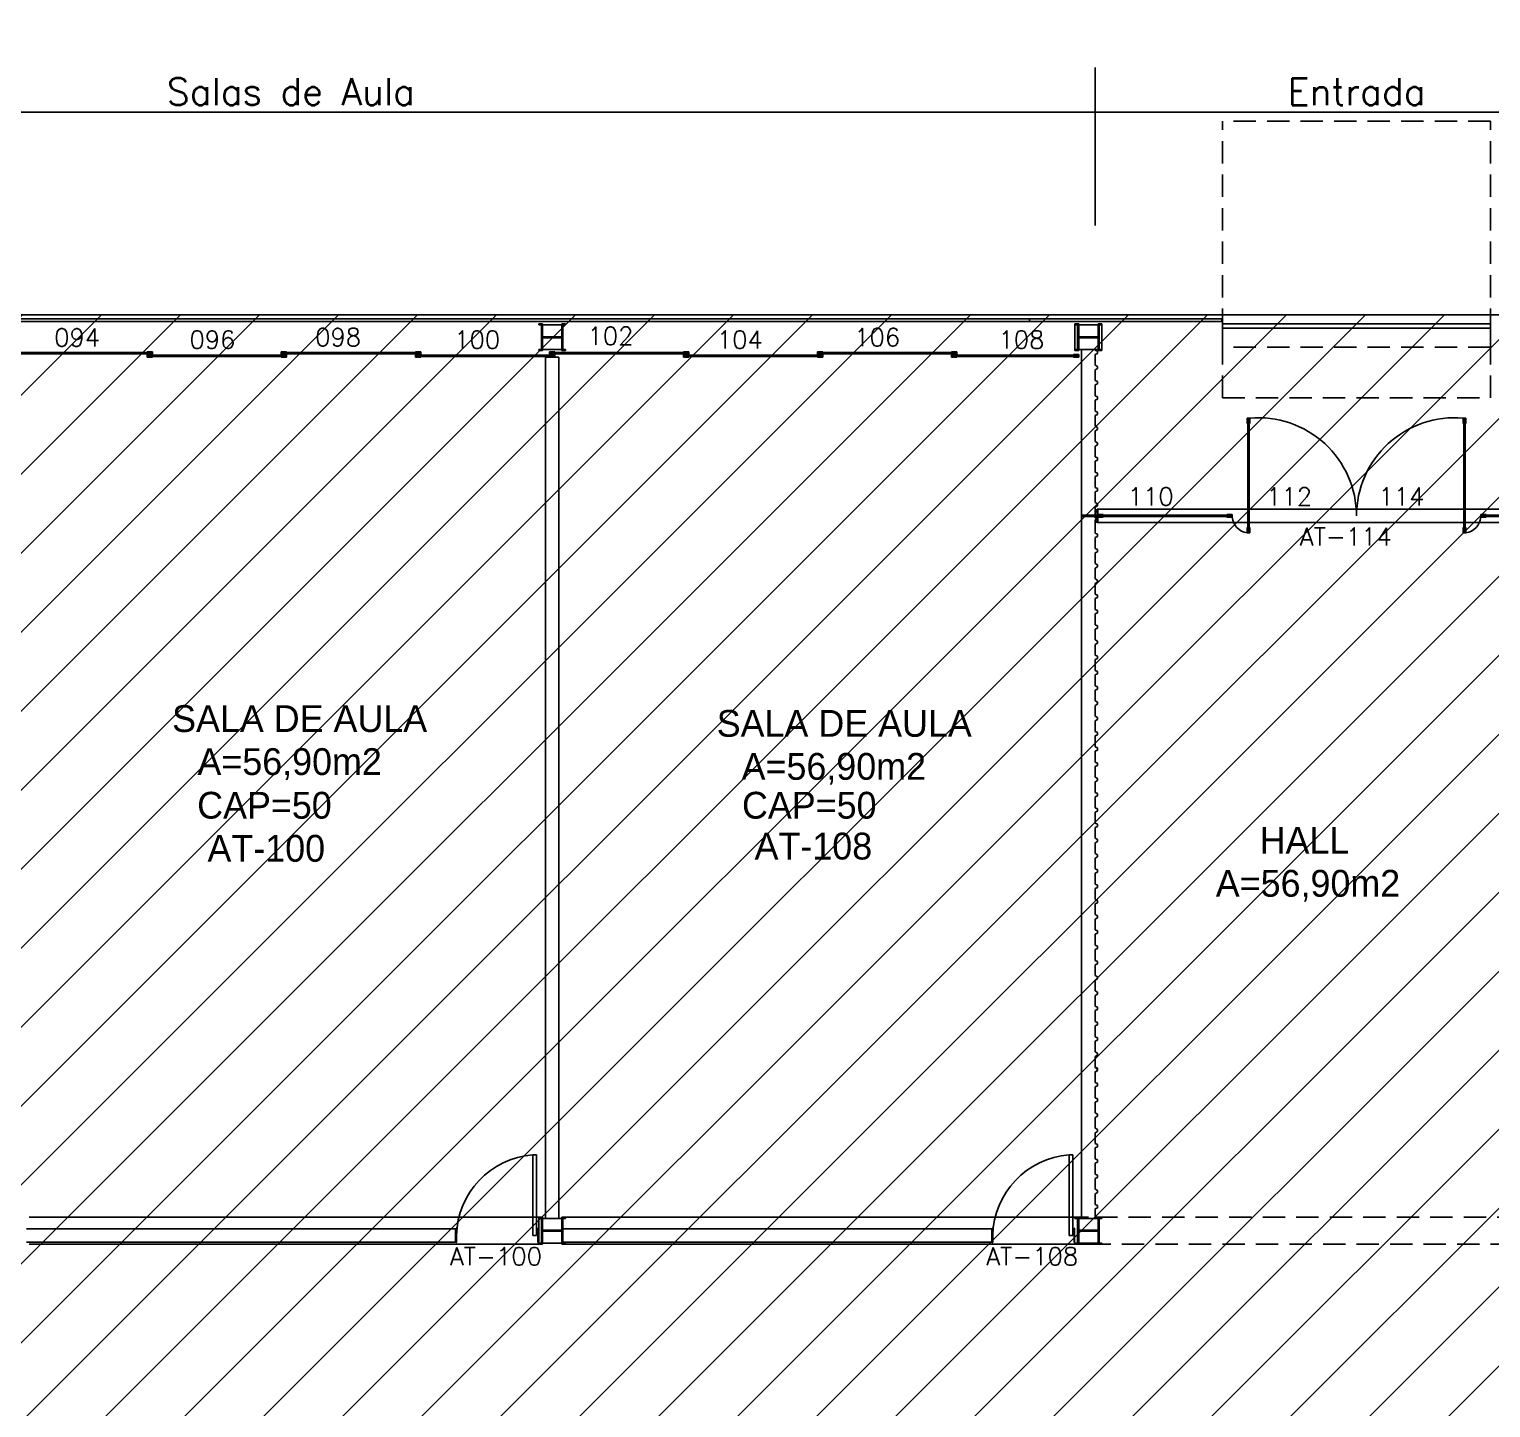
# Model space of a CAD drawing. Extents: x 966 to 1086, y 39 to 70.
# Drawn here: x 1034.94 to 1051.29, y 54.78 to 70.21 of the extents above; entities that cross this region are included whole.
import ezdxf
from ezdxf.enums import TextEntityAlignment as Align

# ---------------------------------------------------------------- set-up
doc = ezdxf.new("R2010")
doc.units = 0
doc.header["$LTSCALE"] = 0.5
doc.header["$MEASUREMENT"] = 0
doc.header["$PDMODE"] = 34
doc.header["$PDSIZE"] = 0.1
doc.linetypes.add('DASHED', pattern=[0.75, 0.5, -0.25])
doc.layers.get('0').update_dxf_attribs({"color": 3, "linetype": 'CONTINUOUS'})
doc.layers.get('DEFPOINTS').update_dxf_attribs({"linetype": 'CONTINUOUS'})
for name, color, linetype in [('3', 2, 'CONTINUOUS'), ('DIVISORIA', 1, 'CONTINUOUS'), ('ENDEREÇO', 2, 'CONTINUOUS'), ('MATRIZ', 2, 'CONTINUOUS'), ('MATRIZ-1', 1, 'CONTINUOUS'), ('NMOD', 2, 'CONTINUOUS'), ('PROJ', 1, 'DASHED'), ('TEXTO-CENTRO-CUSTO', 2, 'CONTINUOUS')]:
    doc.layers.add(name, color=color, linetype=linetype)
doc.styles.add('FONTE', font='FONTE.shx', dxfattribs={"height": 0.4})
doc.styles.add('ROMANS', font='simplex.shx', dxfattribs={"height": 0.3})
doc.styles.add('UNB-100', font='simplex.shx', dxfattribs={"height": 0.2})
doc.dimstyles.new('1', dxfattribs={"dimtxt": 0.3, "dimasz": 0.18, "dimexe": 0.5, "dimexo": 1, "dimgap": 0.08, "dimtad": 1, "dimdec": 4, "dimzin": 12, "dimdsep": 46, "dimtxsty": 'ROMANS', "dimblk1": 'NONE', "dimblk2": 'NONE', "dimsah": 1, "dimcen": 0, "dimclrd": 2, "dimclre": 2, "dimclrt": 2, "dimadec": 0, "dimazin": 0, "dimtfac": 1, "dimtdec": 4, "dimtofl": 0, "dimtmove": 2, "dimatfit": 3, "dimldrblk": 'NONE', "dimfxl": 0, "dimtolj": 1, "dimtzin": 4, "dimarcsym": 0})

# ---------------------------------------------------------------- blocks, each defined once
blk = doc.blocks.new('*D10')
at = {"color": 2, "linetype": 'ByBlock'}
for p, q in [((796.792, 160.257), (796.792, 162.027)), ((802.641, 160.257), (802.641, 162.027)), ((802.641, 161.527), (796.792, 161.527))]:
    blk.add_line(p, q, dxfattribs=at)
at = {"layer": 'DEFPOINTS', "color": 0, "linetype": 'ByBlock'}
for p in [(796.792, 161.527), (796.792, 159.257), (802.641, 159.257)]:
    blk.add_point(p, dxfattribs=at)
at = {"color": 2, "linetype": 'ByBlock', "insert": (799.717, 161.757), "char_height": 0.3, "attachment_point": 5, "style": 'ROMANS'}
blk.add_mtext('\\A1;Entrada', dxfattribs=at)
blk = doc.blocks.new('_NONE')
at = {"color": 0, "linetype": 'ByBlock'}
blk.add_circle((0, 0), 0.25, dxfattribs=at)
blk = doc.blocks.new('*D11')
at = {"color": 2, "linetype": 'ByBlock'}
for p, q in [((778.792, 160.257), (778.792, 162.027)), ((796.792, 160.257), (796.792, 162.027)), ((796.792, 161.527), (778.792, 161.527))]:
    blk.add_line(p, q, dxfattribs=at)
at = {"layer": 'DEFPOINTS', "color": 0, "linetype": 'ByBlock'}
for p in [(778.792, 161.527), (778.792, 159.257), (796.792, 159.257)]:
    blk.add_point(p, dxfattribs=at)
at = {"color": 2, "linetype": 'ByBlock', "insert": (787.792, 161.757), "char_height": 0.3, "attachment_point": 5, "style": 'ROMANS'}
blk.add_mtext('\\A1;Salas de Aula', dxfattribs=at)

msp = doc.modelspace()

# ---------------------------------------------------------------- hatches: boundary and pattern name
at = {"layer": 'DIVISORIA'}
h = msp.add_hatch(dxfattribs=at)
h.set_pattern_fill('ANSI31', color=256, scale=5, style=0)
h.paths.add_polyline_path([(965.64165, 67.0132), (965.64165, 42.5132), (1085.94106, 42.5132), (1085.94106, 67.0132)])

# ---------------------------------------------------------------- linework, layer by layer
msp.add_lwpolyline([(965.64165, 67.0132), (1085.94106, 67.0132), (1085.94106, 42.5132), (965.64165, 42.5132)], close=True)
at = {"layer": 'MATRIZ'}
for p, q in [((1046.71623, 56.90082), (1046.71623, 66.6252)), ((1040.71665, 66.53948), (1040.71665, 56.90082)), ((1040.71665, 66.53948), (1040.86665, 66.53948)), ((1040.86665, 66.53948), (1040.86665, 56.90082)), ((1040.57612, 57.61034), (1040.61612, 57.61034)), ((1040.57612, 56.71034), (1040.57612, 57.61034)), ((1040.61612, 57.61034), (1040.61612, 56.71034)), ((1046.57612, 57.61034), (1046.61612, 57.61034)), ((1046.57612, 56.71034), (1046.57612, 57.61034)), ((1046.61612, 57.61034), (1046.61612, 56.71034)), ((1040.64165, 56.91282), (1040.68365, 56.91282)), ((1040.64165, 56.90082), (1040.64165, 56.91282)), ((1040.68365, 56.91282), (1040.68365, 56.61282)), ((1040.89965, 56.91282), (1040.89965, 56.61282)), ((1040.89965, 56.91282), (1040.94165, 56.91282)), ((1040.94165, 56.90082), (1040.94165, 56.91282)), ((1046.64165, 56.90082), (1046.64165, 56.91282)), ((1046.64165, 56.91282), (1046.68365, 56.91282)), ((1046.68365, 56.91282), (1046.68365, 56.61282)), ((1039.71175, 56.78454), (1034.91165, 56.78454)), ((1039.71175, 56.78454), (1039.71175, 56.63454)), ((1039.71675, 56.79077), (1039.71675, 56.63077)), ((1039.71675, 56.79077), (1039.72175, 56.79077)), ((1039.72175, 56.79077), (1039.72175, 56.63077)), ((1040.63165, 56.79077), (1040.63665, 56.79077)), ((1040.63165, 56.79077), (1040.63165, 56.63077)), ((1040.63665, 56.79077), (1040.63665, 56.63077)), ((1040.64165, 56.90082), (1040.67165, 56.90082)), ((1040.64165, 56.90082), (1040.64165, 56.62482)), ((1040.67165, 56.90082), (1040.67165, 56.62482)), ((1040.68365, 56.90082), (1040.89965, 56.90082)), ((1040.68365, 56.76882), (1040.89965, 56.76882)), ((1040.68365, 56.75682), (1040.89965, 56.75682)), ((1040.91165, 56.90082), (1040.91165, 56.62482)), ((1040.91165, 56.90082), (1040.94165, 56.90082)), ((1040.91165, 56.78486), (1045.71175, 56.78486)), ((1045.71175, 56.78486), (1045.71175, 56.63486)), ((1045.71675, 56.79077), (1045.71675, 56.63077)), ((1045.71675, 56.79077), (1045.72175, 56.79077)), ((1045.72175, 56.79077), (1045.72175, 56.63077)), ((1046.63165, 56.79077), (1046.63665, 56.79077)), ((1046.63165, 56.79077), (1046.63165, 56.63077)), ((1046.63665, 56.79077), (1046.63665, 56.63077)), ((1046.64165, 56.90082), (1046.67165, 56.90082)), ((1046.67165, 56.90082), (1046.67165, 56.62482)), ((1046.68365, 56.90082), (1046.86675, 56.90082)), ((1046.68365, 56.76882), (1046.86675, 56.76882)), ((1046.68365, 56.75682), (1046.86675, 56.75682)), ((1039.71175, 56.63454), (1034.91165, 56.63454)), ((1039.71675, 56.63077), (1039.72175, 56.63077)), ((1040.61612, 56.71034), (1040.57612, 56.71034)), ((1040.63165, 56.63077), (1040.63665, 56.63077)), ((1040.64165, 56.61282), (1040.64165, 56.62482)), ((1040.67165, 56.62482), (1040.64165, 56.62482)), ((1040.68365, 56.61282), (1040.64165, 56.61282)), ((1040.68365, 56.62482), (1040.89965, 56.62482)), ((1040.94165, 56.61282), (1040.89965, 56.61282)), ((1040.91165, 56.63486), (1045.71175, 56.63486)), ((1040.94165, 56.62482), (1040.91165, 56.62482)), ((1040.94165, 56.61282), (1040.94165, 56.62482)), ((1045.71675, 56.63077), (1045.72175, 56.63077)), ((1046.61612, 56.71034), (1046.57612, 56.71034)), ((1046.63165, 56.63077), (1046.63665, 56.63077)), ((1046.67165, 56.62482), (1046.64165, 56.62482)), ((1046.64165, 56.61282), (1046.64165, 56.62482)), ((1046.68365, 56.61282), (1046.64165, 56.61282)), ((1046.68365, 56.62482), (1046.86675, 56.62482))]:
    msp.add_line(p, q, dxfattribs=at)
for centre in [(1040.64558, 56.68887), (1046.64558, 56.68887)]:
    msp.add_arc(centre, 0.92408, 94.310497, 178.642288, dxfattribs=at)
at = {"layer": 'MATRIZ-1'}
for p, q in [((1085.94106, 67.0132), (965.64165, 67.0132)), ((1048.28606, 66.96804), (965.64165, 66.96804)), ((1048.28606, 66.93804), (965.64165, 66.93804)), ((1040.64165, 66.9132), (1040.68365, 66.9132)), ((1040.64165, 66.9012), (1040.64165, 66.9132)), ((1040.64165, 66.9012), (1040.67165, 66.9012)), ((1040.67165, 66.9012), (1040.67165, 66.6252)), ((1040.68365, 66.9132), (1040.68365, 66.6132)), ((1040.68365, 66.9012), (1040.89965, 66.9012)), ((1040.89965, 66.9132), (1040.89965, 66.6132)), ((1040.89965, 66.9132), (1040.94165, 66.9132)), ((1040.91165, 66.9012), (1040.91165, 66.6252)), ((1040.91165, 66.9012), (1040.94165, 66.9012)), ((1040.94165, 66.9012), (1040.94165, 66.9132)), ((1046.1337, 66.94754), (1046.1337, 66.97754)), ((1046.64165, 66.9012), (1046.64165, 66.9132)), ((1046.64165, 66.9132), (1046.68365, 66.9132)), ((1046.64165, 66.9012), (1046.67165, 66.9012)), ((1046.64165, 66.9012), (1046.64165, 66.6252)), ((1046.67165, 66.9012), (1046.67165, 66.6252)), ((1046.68365, 66.9132), (1046.68365, 66.6132)), ((1046.68365, 66.9012), (1046.89965, 66.9012)), ((1046.89965, 66.9132), (1046.94165, 66.9132)), ((1046.89965, 66.9132), (1046.89965, 66.6132)), ((1046.91165, 66.9012), (1046.94165, 66.9012)), ((1046.91165, 66.9012), (1046.91165, 66.6252)), ((1046.94165, 66.9012), (1046.94165, 66.9132)), ((1046.94165, 66.9012), (1046.94165, 66.6252)), ((1048.28606, 66.96804), (1048.28606, 66.93804)), ((1051.29106, 66.9132), (1048.29106, 66.9132)), ((1048.29106, 66.8132), (1048.29106, 66.9132)), ((1051.29106, 66.8132), (1051.29106, 66.9132)), ((1040.68365, 66.7692), (1040.89965, 66.7692)), ((1040.68365, 66.7572), (1040.89965, 66.7572)), ((1046.68365, 66.7692), (1046.89965, 66.7692)), ((1046.68365, 66.7572), (1046.89965, 66.7572)), ((1051.29106, 66.8632), (1048.29106, 66.8632)), ((1036.31465, 66.59386), (1034.76865, 66.59386)), ((1036.31465, 66.57786), (1034.76865, 66.57786)), ((1036.32165, 66.60086), (1036.26165, 66.60086)), ((1036.26165, 66.57086), (1036.32165, 66.57086)), ((1036.26165, 66.54086), (1036.26165, 66.57086)), ((1037.81465, 66.56386), (1036.26865, 66.56386)), ((1036.26865, 66.56386), (1036.26865, 66.54786)), ((1036.31465, 66.57786), (1036.31465, 66.59386)), ((1036.32165, 66.57086), (1036.32165, 66.60086)), ((1037.76165, 66.60086), (1037.82165, 66.60086)), ((1037.76165, 66.57086), (1037.76165, 66.60086)), ((1037.82165, 66.57086), (1037.76165, 66.57086)), ((1037.76865, 66.57786), (1037.76865, 66.59386)), ((1039.31465, 66.59386), (1037.76865, 66.59386)), ((1039.31465, 66.57786), (1037.76865, 66.57786)), ((1037.81465, 66.56386), (1037.81465, 66.54786)), ((1037.82165, 66.54086), (1037.82165, 66.57086)), ((1039.32165, 66.60086), (1039.26165, 66.60086)), ((1039.26165, 66.57086), (1039.32165, 66.57086)), ((1039.26165, 66.54086), (1039.26165, 66.57086)), ((1040.81465, 66.56386), (1039.26865, 66.56386)), ((1039.26865, 66.56386), (1039.26865, 66.54786)), ((1039.31465, 66.57786), (1039.31465, 66.59386)), ((1039.32165, 66.57086), (1039.32165, 66.60086)), ((1040.64165, 66.6132), (1040.64165, 66.6252)), ((1040.67165, 66.6252), (1040.64165, 66.6252)), ((1040.68365, 66.6132), (1040.64165, 66.6132)), ((1040.68365, 66.6252), (1040.89965, 66.6252)), ((1040.76165, 66.60086), (1040.82165, 66.60086)), ((1040.76165, 66.57086), (1040.76165, 66.60086)), ((1040.82165, 66.57086), (1040.76165, 66.57086)), ((1042.31465, 66.59386), (1040.76865, 66.59386)), ((1040.76865, 66.57786), (1040.76865, 66.59386)), ((1042.31465, 66.57786), (1040.76865, 66.57786)), ((1040.81465, 66.56386), (1040.81465, 66.54786)), ((1040.82165, 66.54086), (1040.82165, 66.57086)), ((1040.94165, 66.6132), (1040.89965, 66.6132)), ((1040.94165, 66.6252), (1040.91165, 66.6252)), ((1040.94165, 66.6132), (1040.94165, 66.6252)), ((1042.32165, 66.60086), (1042.26165, 66.60086)), ((1042.26165, 66.57086), (1042.32165, 66.57086)), ((1042.26165, 66.54086), (1042.26165, 66.57086)), ((1043.81465, 66.56386), (1042.26865, 66.56386)), ((1042.26865, 66.56386), (1042.26865, 66.54786)), ((1042.31465, 66.57786), (1042.31465, 66.59386)), ((1042.32165, 66.57086), (1042.32165, 66.60086)), ((1043.76165, 66.60086), (1043.82165, 66.60086)), ((1043.76165, 66.57086), (1043.76165, 66.60086)), ((1043.82165, 66.57086), (1043.76165, 66.57086)), ((1045.31465, 66.59386), (1043.76865, 66.59386)), ((1043.76865, 66.57786), (1043.76865, 66.59386)), ((1045.31465, 66.57786), (1043.76865, 66.57786)), ((1043.81465, 66.56386), (1043.81465, 66.54786)), ((1043.82165, 66.54086), (1043.82165, 66.57086)), ((1045.32165, 66.60086), (1045.26165, 66.60086)), ((1045.26165, 66.57086), (1045.32165, 66.57086)), ((1045.26165, 66.54086), (1045.26165, 66.57086)), ((1045.26865, 66.56386), (1045.26865, 66.54786)), ((1046.67748, 66.56386), (1045.26865, 66.56386)), ((1045.31465, 66.57786), (1045.31465, 66.59386)), ((1045.32165, 66.57086), (1045.32165, 66.60086)), ((1046.68448, 66.57086), (1046.62448, 66.57086)), ((1046.67165, 66.6252), (1046.64165, 66.6252)), ((1046.64165, 66.6132), (1046.64165, 66.6252)), ((1046.68365, 66.6132), (1046.64165, 66.6132)), ((1046.67748, 66.56386), (1046.67748, 66.54786)), ((1046.68365, 66.6252), (1046.89965, 66.6252)), ((1046.68448, 66.54086), (1046.68448, 66.57086)), ((1046.89175, 66.60798), (1046.86675, 66.62048)), ((1046.89175, 66.58298), (1046.86675, 66.57048)), ((1046.86675, 66.44968), (1046.86675, 66.57048)), ((1046.89175, 66.58298), (1046.89175, 66.60798)), ((1046.94165, 66.6132), (1046.89965, 66.6132)), ((1046.94165, 66.6252), (1046.91165, 66.6252)), ((1046.94165, 66.6132), (1046.94165, 66.6252)), ((1036.32165, 66.54086), (1036.26165, 66.54086)), ((1037.81465, 66.54786), (1036.26865, 66.54786)), ((1037.76165, 66.54086), (1037.82165, 66.54086)), ((1039.32165, 66.54086), (1039.26165, 66.54086)), ((1040.81465, 66.54786), (1039.26865, 66.54786)), ((1040.76165, 66.54086), (1040.82165, 66.54086)), ((1042.32165, 66.54086), (1042.26165, 66.54086)), ((1043.81465, 66.54786), (1042.26865, 66.54786)), ((1043.76165, 66.54086), (1043.82165, 66.54086)), ((1045.32165, 66.54086), (1045.26165, 66.54086)), ((1046.67748, 66.54786), (1045.26865, 66.54786)), ((1046.62448, 66.54086), (1046.68448, 66.54086)), ((1046.86675, 66.44968), (1046.89175, 66.43718)), ((1046.89175, 66.41218), (1046.86675, 66.39968)), ((1046.86675, 66.39968), (1046.86675, 66.27922)), ((1046.89175, 66.43718), (1046.89175, 66.41218)), ((1046.86675, 66.27922), (1046.89175, 66.26672)), ((1046.89175, 66.24172), (1046.86675, 66.22922)), ((1046.86675, 66.22922), (1046.86675, 66.10808)), ((1046.89175, 66.26672), (1046.89175, 66.24172)), ((1046.86675, 66.10808), (1046.89175, 66.09558)), ((1046.89175, 66.07058), (1046.86675, 66.05808)), ((1046.89175, 66.09558), (1046.89175, 66.07058)), ((1046.86675, 66.05808), (1046.86675, 65.93728)), ((1046.86675, 65.93728), (1046.89175, 65.92478)), ((1046.89175, 65.89978), (1046.86675, 65.88728)), ((1046.89175, 65.92478), (1046.89175, 65.89978)), ((1046.86675, 65.88728), (1046.86675, 65.76648)), ((1046.86675, 65.76648), (1046.89175, 65.75398)), ((1046.89175, 65.75398), (1046.89175, 65.72898)), ((1046.89175, 65.72898), (1046.86675, 65.71648)), ((1046.86675, 65.71648), (1046.86675, 65.59568)), ((1046.89175, 65.58318), (1046.86675, 65.59568)), ((1046.89175, 65.55818), (1046.89175, 65.58318)), ((1046.89175, 65.55818), (1046.86675, 65.54568)), ((1046.86675, 65.42488), (1046.86675, 65.54568)), ((1046.86675, 65.42488), (1046.89175, 65.41238)), ((1046.89175, 65.41238), (1046.89175, 65.38738)), ((1046.89175, 65.38738), (1046.86675, 65.37488)), ((1046.86675, 65.37488), (1046.86675, 65.25442)), ((1046.86675, 65.25442), (1046.89175, 65.24192)), ((1046.89175, 65.21692), (1046.86675, 65.20442)), ((1046.86675, 65.20442), (1046.86675, 65.08328)), ((1046.86675, 65.08328), (1046.89175, 65.07078)), ((1046.89175, 65.24192), (1046.89175, 65.21692)), ((1046.89175, 65.04578), (1046.86675, 65.03328)), ((1046.86675, 65.03328), (1046.86675, 64.91248)), ((1046.89175, 65.07078), (1046.89175, 65.04578)), ((1046.86663, 64.8332), (1046.89163, 64.8332)), ((1046.86663, 64.8332), (1046.86663, 64.8082)), ((1046.86663, 64.8082), (1046.89163, 64.8082)), ((1046.86675, 64.91248), (1046.89175, 64.89998)), ((1046.89175, 64.87498), (1046.86675, 64.86248)), ((1046.86675, 64.86248), (1046.86675, 64.74168)), ((1046.89663, 64.8382), (1046.89163, 64.8382)), ((1046.89163, 64.6882), (1046.89163, 64.8382)), ((1046.89163, 64.8082), (1046.89163, 64.8332)), ((1046.89175, 64.89998), (1046.89175, 64.87498)), ((1052.68667, 64.8382), (1046.89663, 64.8382)), ((1046.89663, 64.6882), (1046.89663, 64.8382)), ((1046.89879, 64.7782), (1046.95879, 64.7782)), ((1046.89879, 64.7482), (1046.89879, 64.7782)), ((1046.90579, 64.7712), (1046.90579, 64.7552)), ((1046.86663, 64.71813), (1046.89163, 64.71813)), ((1046.86663, 64.71813), (1046.86663, 64.69313)), ((1046.86663, 64.69313), (1046.89163, 64.69313)), ((1046.86675, 64.74168), (1046.89175, 64.72918)), ((1046.89175, 64.70418), (1046.86675, 64.69168)), ((1046.86675, 64.69168), (1046.86675, 64.57088)), ((1046.89163, 64.69313), (1046.89163, 64.71813)), ((1046.89663, 64.6882), (1046.89163, 64.6882)), ((1046.89175, 64.72918), (1046.89175, 64.70418)), ((1052.68667, 64.6882), (1046.89663, 64.6882)), ((1046.95879, 64.7482), (1046.89879, 64.7482)), ((1046.89175, 64.55838), (1046.86675, 64.57088)), ((1046.89175, 64.53338), (1046.86675, 64.52088)), ((1046.86675, 64.40008), (1046.86675, 64.52088)), ((1046.89175, 64.53338), (1046.89175, 64.55838)), ((1046.86675, 64.40008), (1046.89175, 64.38758)), ((1046.89175, 64.36258), (1046.86675, 64.35008)), ((1046.86675, 64.35008), (1046.86675, 64.22962)), ((1046.89175, 64.38758), (1046.89175, 64.36258)), ((1046.86675, 64.22962), (1046.89175, 64.21712)), ((1046.89175, 64.19212), (1046.86675, 64.17962)), ((1046.86675, 64.17962), (1046.86675, 64.05848)), ((1046.89175, 64.21712), (1046.89175, 64.19212)), ((1046.86675, 64.05848), (1046.89175, 64.04598)), ((1046.89175, 64.02098), (1046.86675, 64.00848)), ((1046.86675, 64.00848), (1046.86675, 63.88768)), ((1046.89175, 64.04598), (1046.89175, 64.02098)), ((1046.86675, 63.88768), (1046.89175, 63.87518)), ((1046.89175, 63.85018), (1046.86675, 63.83768)), ((1046.86675, 63.83768), (1046.86675, 63.71688)), ((1046.89175, 63.87518), (1046.89175, 63.85018)), ((1046.86675, 63.71688), (1046.89175, 63.70438)), ((1046.89175, 63.67938), (1046.86675, 63.66688)), ((1046.86675, 63.66688), (1046.86675, 63.54608)), ((1046.89175, 63.70438), (1046.89175, 63.67938)), ((1046.89175, 63.53358), (1046.86675, 63.54608)), ((1046.89175, 63.50858), (1046.86675, 63.49608)), ((1046.86675, 63.37528), (1046.86675, 63.49608)), ((1046.89175, 63.50858), (1046.89175, 63.53358)), ((1046.86675, 63.37528), (1046.89175, 63.36278)), ((1046.89175, 63.33778), (1046.86675, 63.32528)), ((1046.86675, 63.32528), (1046.86675, 63.20482)), ((1046.89175, 63.36278), (1046.89175, 63.33778)), ((1046.86675, 63.20482), (1046.89175, 63.19232)), ((1046.89175, 63.16732), (1046.86675, 63.15482)), ((1046.86675, 63.15482), (1046.86675, 63.03368)), ((1046.89175, 63.19232), (1046.89175, 63.16732)), ((1046.86675, 63.03368), (1046.89175, 63.02118)), ((1046.89175, 62.99618), (1046.86675, 62.98368)), ((1046.86675, 62.98368), (1046.86675, 62.86288)), ((1046.89175, 63.02118), (1046.89175, 62.99618)), ((1046.86675, 62.86288), (1046.89175, 62.85038)), ((1046.89175, 62.82538), (1046.86675, 62.81288)), ((1046.86675, 62.81288), (1046.86675, 62.69208)), ((1046.89175, 62.85038), (1046.89175, 62.82538)), ((1046.86675, 62.69208), (1046.89175, 62.67958)), ((1046.89175, 62.65458), (1046.86675, 62.64208)), ((1046.86675, 62.64208), (1046.86675, 62.52128)), ((1046.89175, 62.67958), (1046.89175, 62.65458)), ((1046.89175, 62.50878), (1046.86675, 62.52128)), ((1046.89175, 62.48378), (1046.86675, 62.47128)), ((1046.86675, 62.35048), (1046.86675, 62.47128)), ((1046.89175, 62.48378), (1046.89175, 62.50878)), ((1046.86675, 62.35048), (1046.89175, 62.33798)), ((1046.89175, 62.31298), (1046.86675, 62.30048)), ((1046.89175, 62.33798), (1046.89175, 62.31298)), ((1046.86675, 62.30048), (1046.86675, 62.18002)), ((1046.86675, 62.18002), (1046.89175, 62.16752)), ((1046.89175, 62.14252), (1046.86675, 62.13002)), ((1046.89175, 62.16752), (1046.89175, 62.14252)), ((1046.86675, 62.13002), (1046.86675, 62.00888)), ((1046.86675, 62.00888), (1046.89175, 61.99638)), ((1046.89175, 61.99638), (1046.89175, 61.97138)), ((1046.89175, 61.97138), (1046.86675, 61.95888)), ((1046.86675, 61.95888), (1046.86675, 61.83808)), ((1046.86675, 61.83808), (1046.89175, 61.82558)), ((1046.89175, 61.82558), (1046.89175, 61.80058)), ((1046.89175, 61.80058), (1046.86675, 61.78808)), ((1046.86675, 61.78808), (1046.86675, 61.66728)), ((1046.86675, 61.66728), (1046.89175, 61.65478)), ((1046.89175, 61.65478), (1046.89175, 61.62978)), ((1046.89175, 61.62978), (1046.86675, 61.61728)), ((1046.86675, 61.61728), (1046.86675, 61.49648)), ((1046.89175, 61.48398), (1046.86675, 61.49648)), ((1046.89175, 61.45898), (1046.89175, 61.48398)), ((1046.89175, 61.45898), (1046.86675, 61.44648)), ((1046.86675, 61.32568), (1046.86675, 61.44648)), ((1046.86675, 61.32568), (1046.89175, 61.31318)), ((1046.89175, 61.28818), (1046.86675, 61.27568)), ((1046.86675, 61.27568), (1046.86675, 61.15522)), ((1046.89175, 61.31318), (1046.89175, 61.28818)), ((1046.86675, 61.15522), (1046.89175, 61.14272)), ((1046.89175, 61.11772), (1046.86675, 61.10522)), ((1046.86675, 61.10522), (1046.86675, 60.98408)), ((1046.89175, 61.14272), (1046.89175, 61.11772)), ((1046.86675, 60.98408), (1046.89175, 60.97158)), ((1046.89175, 60.94658), (1046.86675, 60.93408)), ((1046.86675, 60.93408), (1046.86675, 60.81328)), ((1046.89175, 60.97158), (1046.89175, 60.94658)), ((1046.86675, 60.81328), (1046.89175, 60.80078)), ((1046.89175, 60.77578), (1046.86675, 60.76328)), ((1046.86675, 60.76328), (1046.86675, 60.64248)), ((1046.89175, 60.80078), (1046.89175, 60.77578)), ((1046.86675, 60.64248), (1046.89175, 60.62998)), ((1046.89175, 60.60498), (1046.86675, 60.59248)), ((1046.86675, 60.59248), (1046.86675, 60.47168)), ((1046.89175, 60.62998), (1046.89175, 60.60498)), ((1046.89175, 60.45918), (1046.86675, 60.47168)), ((1046.89175, 60.43418), (1046.86675, 60.42168)), ((1046.86675, 60.30088), (1046.86675, 60.42168)), ((1046.89175, 60.43418), (1046.89175, 60.45918)), ((1046.86675, 60.30088), (1046.89175, 60.28838)), ((1046.89175, 60.26338), (1046.86675, 60.25088)), ((1046.86675, 60.25088), (1046.86675, 60.13042)), ((1046.89175, 60.28838), (1046.89175, 60.26338)), ((1046.86675, 60.13042), (1046.89175, 60.11792)), ((1046.89175, 60.09292), (1046.86675, 60.08042)), ((1046.86675, 60.08042), (1046.86675, 59.95928)), ((1046.89175, 60.11792), (1046.89175, 60.09292)), ((1046.86675, 59.95928), (1046.89175, 59.94678)), ((1046.89175, 59.92178), (1046.86675, 59.90928)), ((1046.86675, 59.90928), (1046.86675, 59.78848)), ((1046.89175, 59.94678), (1046.89175, 59.92178)), ((1046.86675, 59.78848), (1046.89175, 59.77598)), ((1046.89175, 59.75098), (1046.86675, 59.73848)), ((1046.86675, 59.73848), (1046.86675, 59.61768)), ((1046.89175, 59.77598), (1046.89175, 59.75098)), ((1046.86675, 59.61768), (1046.89175, 59.60518)), ((1046.89175, 59.58018), (1046.86675, 59.56768)), ((1046.86675, 59.56768), (1046.86675, 59.44688)), ((1046.89175, 59.60518), (1046.89175, 59.58018)), ((1046.89175, 59.43438), (1046.86675, 59.44688)), ((1046.89175, 59.40938), (1046.86675, 59.39688)), ((1046.86675, 59.27608), (1046.86675, 59.39688)), ((1046.89175, 59.40938), (1046.89175, 59.43438)), ((1046.86675, 59.27608), (1046.89175, 59.26358)), ((1046.89175, 59.23858), (1046.86675, 59.22608)), ((1046.86675, 59.22608), (1046.86675, 59.10562)), ((1046.89175, 59.26358), (1046.89175, 59.23858)), ((1046.86675, 59.10562), (1046.89175, 59.09312)), ((1046.89175, 59.06812), (1046.86675, 59.05562)), ((1046.86675, 59.05562), (1046.86675, 58.93448)), ((1046.89175, 59.09312), (1046.89175, 59.06812)), ((1046.86675, 58.93448), (1046.89175, 58.92198)), ((1046.89175, 58.89698), (1046.86675, 58.88448)), ((1046.86675, 58.88448), (1046.86675, 58.76368)), ((1046.89175, 58.92198), (1046.89175, 58.89698)), ((1046.86616, 58.70968), (1046.86616, 58.58888)), ((1046.86675, 58.76368), (1046.89175, 58.75118)), ((1046.89175, 58.72618), (1046.86675, 58.71368)), ((1046.86675, 58.71368), (1046.86675, 58.59288)), ((1046.89175, 58.75118), (1046.89175, 58.72618)), ((1046.86616, 58.58888), (1046.89116, 58.57638)), ((1046.89116, 58.55138), (1046.86616, 58.53888)), ((1046.86675, 58.59288), (1046.89175, 58.58038)), ((1046.89175, 58.55538), (1046.86675, 58.54288)), ((1046.86675, 58.54288), (1046.86675, 58.42208)), ((1046.89116, 58.57638), (1046.89116, 58.55138)), ((1046.89175, 58.58038), (1046.89175, 58.55538)), ((1046.89175, 58.40958), (1046.86675, 58.42208)), ((1046.89175, 58.38458), (1046.86675, 58.37208)), ((1046.89175, 58.38458), (1046.89175, 58.40958)), ((1046.86675, 58.25128), (1046.86675, 58.37208)), ((1046.86675, 58.25128), (1046.89175, 58.23878)), ((1046.89175, 58.21378), (1046.86675, 58.20128)), ((1046.89175, 58.23878), (1046.89175, 58.21378)), ((1046.86675, 58.20128), (1046.86675, 58.08082)), ((1046.86675, 58.08082), (1046.89175, 58.06832)), ((1046.89175, 58.06832), (1046.89175, 58.04332)), ((1046.89175, 58.04332), (1046.86675, 58.03082)), ((1046.86675, 58.03082), (1046.86675, 57.90968)), ((1046.86675, 57.90968), (1046.89175, 57.89718)), ((1046.89175, 57.89718), (1046.89175, 57.87218)), ((1046.89175, 57.87218), (1046.86675, 57.85968)), ((1046.86675, 57.85968), (1046.86675, 57.73888)), ((1046.86675, 57.73888), (1046.89175, 57.72638)), ((1046.89175, 57.72638), (1046.89175, 57.70138)), ((1046.89175, 57.70138), (1046.86675, 57.68888)), ((1046.86675, 57.68888), (1046.86675, 57.56808)), ((1046.86675, 57.56808), (1046.89175, 57.55558)), ((1046.89175, 57.53058), (1046.86675, 57.51808)), ((1046.86675, 57.51808), (1046.86675, 57.39728)), ((1046.89175, 57.38478), (1046.86675, 57.39728)), ((1046.89175, 57.55558), (1046.89175, 57.53058)), ((1046.89175, 57.35978), (1046.86675, 57.34728)), ((1046.86675, 57.22648), (1046.86675, 57.34728)), ((1046.89175, 57.35978), (1046.89175, 57.38478)), ((1046.86675, 57.22648), (1046.89175, 57.21398)), ((1046.89175, 57.18898), (1046.86675, 57.17648)), ((1046.86675, 57.17648), (1046.86675, 57.05602)), ((1046.89175, 57.21398), (1046.89175, 57.18898)), ((1034.94165, 56.91282), (1040.64165, 56.91282)), ((1046.79165, 56.91282), (1040.94165, 56.91282)), ((1046.86675, 57.05602), (1046.89175, 57.04352)), ((1046.89175, 57.01852), (1046.86675, 57.00602)), ((1046.86675, 57.00602), (1046.86675, 56.90082)), ((1046.89175, 57.04352), (1046.89175, 57.01852)), ((1046.89965, 56.91282), (1046.94165, 56.91282)), ((1046.89965, 56.91282), (1046.89965, 56.61282)), ((1046.94165, 56.90082), (1046.94165, 56.91282)), ((1046.86675, 56.90082), (1046.89965, 56.90082)), ((1046.86675, 56.76882), (1046.89965, 56.76882)), ((1046.86675, 56.75682), (1046.89965, 56.75682)), ((1046.91165, 56.90082), (1046.94165, 56.90082)), ((1046.91165, 56.90082), (1046.91165, 56.62482)), ((1034.94165, 56.61282), (1040.64165, 56.61282)), ((1046.79165, 56.61282), (1040.94165, 56.61282)), ((1046.86675, 56.62482), (1046.89965, 56.62482)), ((1046.94165, 56.61282), (1046.89965, 56.61282)), ((1046.94165, 56.62482), (1046.91165, 56.62482)), ((1046.94165, 56.61282), (1046.94165, 56.62482))]:
    msp.add_line(p, q, dxfattribs=at)
at = {"layer": 'MATRIZ-1', "color": 1}
for p, q in [((1048.56806, 65.85791), (1048.56806, 65.79791)), ((1048.59806, 65.85791), (1048.56806, 65.85791)), ((1048.57506, 65.85091), (1048.57506, 64.58235)), ((1048.57506, 65.85091), (1048.59106, 65.85091)), ((1048.57506, 65.85091), (1048.59106, 65.85091)), ((1048.59106, 65.85091), (1048.59106, 64.58235)), ((1048.59806, 65.79791), (1048.59806, 65.85791)), ((1050.98406, 65.85791), (1051.01406, 65.85791)), ((1050.98406, 65.79791), (1050.98406, 65.85791)), ((1050.99106, 65.85091), (1050.99106, 64.58235)), ((1051.00706, 65.85091), (1050.99106, 65.85091)), ((1051.00706, 65.85091), (1050.99106, 65.85091)), ((1051.00706, 65.85091), (1051.00706, 64.58235)), ((1051.01406, 65.85791), (1051.01406, 65.79791)), ((1048.39406, 64.7712), (1046.71782, 64.7712)), ((1048.39406, 64.7552), (1046.71782, 64.7552)), ((1048.40106, 64.7782), (1048.34106, 64.7782)), ((1048.39406, 64.7712), (1048.39406, 64.7552)), ((1048.40106, 64.7482), (1048.40106, 64.7782)), ((1051.18106, 64.7782), (1051.24106, 64.7782)), ((1051.18106, 64.7482), (1051.18106, 64.7782)), ((1051.18806, 64.7712), (1052.86707, 64.7712)), ((1051.18806, 64.7712), (1051.18806, 64.7552)), ((1051.18806, 64.7552), (1052.86707, 64.7552)), ((1048.34106, 64.7482), (1048.40106, 64.7482)), ((1048.56806, 64.57535), (1048.56806, 64.63535)), ((1048.59806, 64.63535), (1048.59806, 64.57535)), ((1050.98406, 64.63535), (1050.98406, 64.57535)), ((1051.01406, 64.57535), (1051.01406, 64.63535)), ((1051.24106, 64.7482), (1051.18106, 64.7482)), ((1048.59806, 64.57535), (1048.56806, 64.57535)), ((1048.57506, 64.58235), (1048.59106, 64.58235)), ((1050.98406, 64.57535), (1051.01406, 64.57535)), ((1051.00706, 64.58235), (1050.99106, 64.58235))]:
    msp.add_line(p, q, dxfattribs=at)
for centre, radius, start, end in [((1048.69315, 64.76412), 1.09792, 359.952012, 94.9683), ((1050.89011, 64.76362), 1.09905, 85.096107, 180.021887), ((1048.58993, 64.76357), 0.18949, 184.653884, 263.374314), ((1050.99204, 64.76373), 0.18966, 276.66915, 355.302652)]:
    msp.add_arc(centre, radius, start, end, dxfattribs=at)
at = {"layer": 'PROJ'}
for p, q in [((1048.29106, 66.08464), (1048.29106, 69.17996)), ((1051.29106, 69.17996), (1048.29106, 69.17996)), ((1051.29106, 66.08464), (1051.29106, 69.17996)), ((1051.29106, 66.65154), (1051.29106, 66.9132)), ((1048.29106, 66.65154), (1048.29106, 66.8132)), ((1051.29106, 66.65154), (1048.29106, 66.65154)), ((1048.29106, 66.08464), (1051.29106, 66.08464)), ((1046.86675, 56.91282), (1052.79165, 56.91282)), ((1046.79165, 56.61282), (1052.79165, 56.61282))]:
    msp.add_line(p, q, dxfattribs=at)

# ---------------------------------------------------------------- texts
at = {"layer": '3', "style": 'FONTE'}
for s, p in [('SALA DE AULA', (1039.3942, 62.34504)), ('SALA DE AULA', (1045.48731, 62.29157)), ('A=56,90m2', (1038.88656, 61.8634)), ('A=56,90m2', (1044.97503, 61.80993)), ('CAP=50', (1038.32583, 61.37503)), ('CAP=50', (1044.42159, 61.37503)), ('AT-100', (1038.25156, 60.89306)), ('AT-108', (1044.37266, 60.91763)), ('HALL', (1049.7109, 60.98284)), ('A=56,90m2', (1050.27999, 60.50119))]:
    msp.add_text(s, height=0.3, dxfattribs=at).set_placement(p, align=Align.RIGHT)
at = {"layer": 'ENDEREÇO', "style": 'UNB-100'}
for s, p in [('AT-114', (1050.1856, 64.4305)), ('AT-100', (1040.67822, 56.37527)), ('AT-108', (1046.67822, 56.37527))]:
    msp.add_text(s, height=0.2, dxfattribs=at).set_placement(p, align=Align.RIGHT)
at = {"layer": 'NMOD', "style": 'UNB-100'}
for s, p in [('094', (1035.73498, 66.66036)), ('096', (1037.24827, 66.63547)), ('098', (1038.65421, 66.66391)), ('100', (1040.20948, 66.63547)), ('102', (1041.70209, 66.67805)), ('104', (1043.14916, 66.63547)), ('106', (1044.68601, 66.66311)), ('108', (1046.2993, 66.63547)), ('110', (1047.74539, 64.88087)), ('112', (1049.29468, 64.88087)), ('114', (1050.55133, 64.88087))]:
    msp.add_text(s, height=0.2, dxfattribs=at).set_placement(p, align=Align.RIGHT)

# ---------------------------------------------------------------- dimensions: what is measured, and where the dimension line sits
at = {"layer": 'TEXTO-CENTRO-CUSTO', "linetype": 'Continuous'}
for base, p1, p2, text, picture, middle in [((1028.86707, 69.28312), (1046.86675, 67.0132), (1028.86707, 67.0132), 'Salas de Aula', '*D11', (1037.86691, 69.51312)), ((1046.86675, 69.28312), (1052.71655, 67.0132), (1046.86675, 67.0132), 'Entrada', '*D10', (1049.79165, 69.51312))]:
    dim = msp.add_linear_dim(base=base, p1=p1, p2=p2, text=text, dimstyle='1', dxfattribs=at)
    dim.commit()
    dim.dimension.update_dxf_attribs({"geometry": picture, "text_midpoint": middle, "insert": (250.0751, -92.24427)})

doc.saveas('drawing.dxf')
